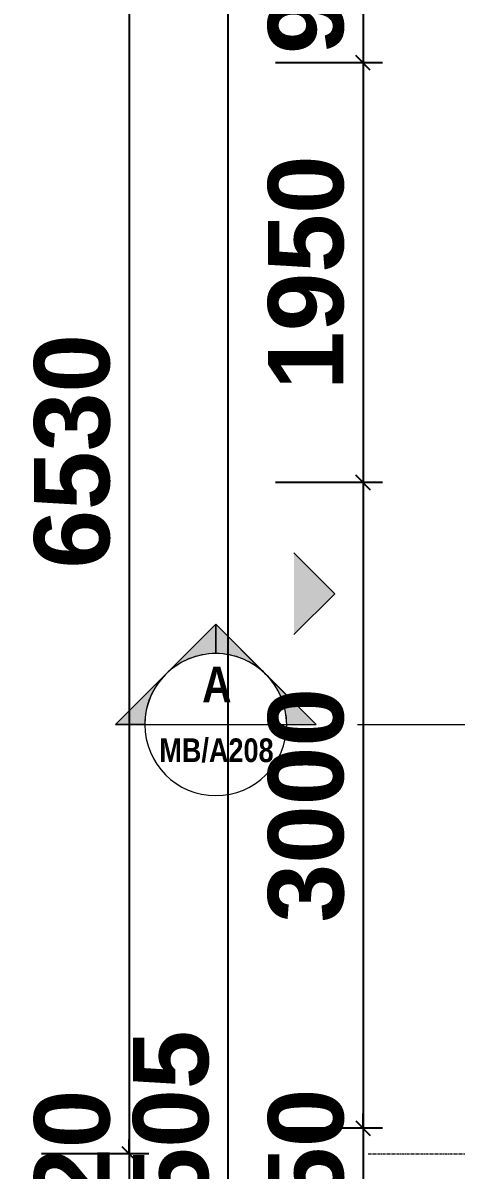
# Model space of a CAD drawing. Header units: inches. Extents: x 22 to 382261, y 22 to 371281.
# Drawn here: x 240339 to 242354, y 216417 to 221747 of the extents above; entities that cross this region are included whole.
import ezdxf

# ---------------------------------------------------------------- set-up
doc = ezdxf.new("R2010")
doc.units = ezdxf.units.IN
doc.header["$MEASUREMENT"] = 0
doc.linetypes.add('Grid Line 1_2_', pattern=[22.225, 12.7, -3.175, 3.175, -3.175])
for name, color, linetype, lineweight in [('A-ANNO-DIMS', 211, 'Continuous', 9), ('A-DETL-GENF', 92, 'Continuous', 9), ('A-DETL-THIN', 151, 'Continuous', 9), ('G-ANNO-SYMB', 111, 'Continuous', 9), ('S-GRID', 1, 'Continuous', 9)]:
    doc.layers.add(name, color=color, linetype=linetype, lineweight=lineweight)
doc.styles.add('Arial Narrow_B', font='ARIALNB.TTF', dxfattribs={"height": 255})
doc.styles.add('Arial Narrow_B_1', font='ARIALNB.TTF', dxfattribs={"height": 170})
doc.styles.add('Arial_B', font='arialbd.ttf', dxfattribs={"height": 350.793651})
doc.dimstyles.new('2', dxfattribs={"dimscale": 304.8, "dimtxt": 346.888196, "dimasz": 0.221354, "dimexe": 1.338583, "dimexo": 0.0625, "dimgap": 0.278871, "dimtad": 1, "dimdec": 0, "dimzin": 0, "dimdsep": 46, "dimtxsty": 'Arial_B', "dimblk1": 'OBLIQUE', "dimblk2": 'OBLIQUE', "dimsah": 1, "dimcen": 0.09, "dimdle": 0.557743, "dimazin": 0, "dimtfac": 1, "dimtdec": 4, "dimtix": 1, "dimtmove": 0, "dimatfit": 3, "dimfxl": 0.557743, "dimfxlon": 1, "dimtvp": 1, "dimtolj": 1, "dimtzin": 0, "dimarcsym": 2})

# ---------------------------------------------------------------- blocks, each defined once
blk = doc.blocks.new('Section - M_Section Head - Filled 2-912447-02-FIRST FLOOR DIM - PART B')
at = {"layer": 'G-ANNO-SYMB'}
h = blk.add_hatch(color=256, dxfattribs=at)
edge = h.paths.add_edge_path()
edge.add_line((-6, 4.243), (-6, 3))
edge.add_arc((-6, 0), 3, 90, 135)
edge.add_line((-8.121, 2.121), (-6, 4.243))
h = blk.add_hatch(color=256, dxfattribs=at)
edge = h.paths.add_edge_path()
edge.add_line((-6, 4.243), (-3.879, 2.121))
edge.add_arc((-6, 0), 3, 45, 90)
edge.add_line((-6, 3), (-6, 4.243))
h = blk.add_hatch(color=256, dxfattribs=at)
edge = h.paths.add_edge_path()
edge.add_line((-10.243, 0), (-8.121, 2.121))
edge.add_arc((-6, 0), 3, 135, 180)
edge.add_line((-9, 0), (-10.243, 0))
h = blk.add_hatch(color=256, dxfattribs=at)
edge = h.paths.add_edge_path()
edge.add_line((-1.757, 0), (-3, 0))
edge.add_arc((-6, 0), 3, 360, 405)
edge.add_line((-3.879, 2.121), (-1.757, 0))
for p, q in [((-6, 4.243), (-10.243, 0)), ((-6, 4.243), (-8.121, 2.121)), ((-6, 3), (-6, 4.243)), ((-6, 4.243), (-6, 3)), ((-3.879, 2.121), (-6, 4.243)), ((-6, 4.243), (-1.757, 0)), ((-8.121, 2.121), (-10.243, 0)), ((-1.757, 0), (-3.879, 2.121)), ((-10.243, 0), (-9, 0)), ((-3, 0), (-1.757, 0)), ((-9, 0), (-10.243, 0)), ((-3, 0), (-1.757, 0))]:
    blk.add_line(p, q, dxfattribs=at)
for start, end in [(360, 180), (90, 135), (45, 90), (135, 180), (360, 45), (180, 360)]:
    blk.add_arc((-6, 0), 3, start, end, dxfattribs=at)
blk = doc.blocks.new('_Oblique')
at = {"color": 0, "linetype": 'ByBlock', "lineweight": -2}
blk.add_line((-0.5, -0.5), (0.5, 0.5), dxfattribs=at)
blk = doc.blocks.new('*D4194')
at = {"layer": 'A-ANNO-DIMS', "color": 0, "lineweight": -2, "transparency": 16777216}
for p, q in [((241921.3, 222462.1), (241921.3, 222529.6)), ((242012.2, 222462.1), (241513.3, 222462.1)), ((241921.3, 222462.1), (241921.3, 221562.1)), ((242012.2, 221562.1), (241513.3, 221562.1)), ((241921.3, 221562.1), (241921.3, 221494.7))]:
    blk.add_line(p, q, dxfattribs=at)
at = {"layer": 'Defpoints', "color": 0, "transparency": 16777216}
for p in [(242031.3, 222462.1), (241921.3, 221562.1), (242031.3, 221562.1)]:
    blk.add_point(p, dxfattribs=at)
at = {"layer": 'A-ANNO-DIMS', "color": 0, "lineweight": -2, "transparency": 16777216, "xscale": 67.46874999999999, "yscale": 67.46874999999999, "zscale": 67.46874999999999}
for p, rotation in [((241921.3, 222462.1), 270), ((241921.3, 221562.1), 90)]:
    blk.add_blockref('_Oblique', p, dxfattribs=dict(at, rotation=rotation))
at = {"layer": 'A-ANNO-DIMS', "color": 0, "transparency": 16777216, "insert": (241657, 222012.1), "char_height": 350.79, "width": 615.654, "attachment_point": 5, "rotation": 90, "style": 'Arial_B'}
blk.add_mtext('\\A1;900', dxfattribs=at)
blk = doc.blocks.new('*D4195')
at = {"layer": 'A-ANNO-DIMS', "color": 0, "lineweight": -2, "transparency": 16777216}
for p, q in [((241921.3, 221732.1), (241921.3, 219442.1)), ((242012.2, 221562.1), (241513.3, 221562.1)), ((242012.2, 219612.1), (241513.3, 219612.1))]:
    blk.add_line(p, q, dxfattribs=at)
at = {"layer": 'Defpoints', "color": 0, "transparency": 16777216}
for p in [(242031.3, 221562.1), (241921.3, 219612.1), (242031.3, 219612.1)]:
    blk.add_point(p, dxfattribs=at)
at = {"layer": 'A-ANNO-DIMS', "color": 0, "lineweight": -2, "transparency": 16777216, "xscale": 67.46874999999999, "yscale": 67.46874999999999, "zscale": 67.46874999999999}
for p, rotation in [((241921.3, 221562.1), 90), ((241921.3, 219612.1), 270)]:
    blk.add_blockref('_Oblique', p, dxfattribs=dict(at, rotation=rotation))
at = {"layer": 'A-ANNO-DIMS', "color": 0, "transparency": 16777216, "insert": (241657, 220587.1), "char_height": 350.79, "width": 820.872, "attachment_point": 5, "rotation": 90, "style": 'Arial_B'}
blk.add_mtext('\\A1;1950', dxfattribs=at)
blk = doc.blocks.new('*D4196')
at = {"layer": 'A-ANNO-DIMS', "color": 0, "lineweight": -2, "transparency": 16777216}
for p, q in [((241921.3, 219782.1), (241921.3, 216442.1)), ((242012.2, 219612.1), (241513.3, 219612.1)), ((242012.2, 216612.1), (241513.3, 216612.1))]:
    blk.add_line(p, q, dxfattribs=at)
at = {"layer": 'Defpoints', "color": 0, "transparency": 16777216}
for p in [(242031.3, 219612.1), (241921.3, 216612.1), (242031.3, 216612.1)]:
    blk.add_point(p, dxfattribs=at)
at = {"layer": 'A-ANNO-DIMS', "color": 0, "lineweight": -2, "transparency": 16777216, "xscale": 67.46874999999999, "yscale": 67.46874999999999, "zscale": 67.46874999999999}
for p, rotation in [((241921.3, 219612.1), 90), ((241921.3, 216612.1), 270)]:
    blk.add_blockref('_Oblique', p, dxfattribs=dict(at, rotation=rotation))
at = {"layer": 'A-ANNO-DIMS', "color": 0, "transparency": 16777216, "insert": (241657.2, 218112.1), "char_height": 350.79, "width": 820.872, "attachment_point": 5, "rotation": 90, "style": 'Arial_B'}
blk.add_mtext('\\A1;3000', dxfattribs=at)
blk = doc.blocks.new('*D4197')
at = {"layer": 'A-ANNO-DIMS', "color": 0, "lineweight": -2, "transparency": 16777216}
for p, q in [((241921.3, 216612.1), (241921.3, 216679.6)), ((242012.2, 216612.1), (241513.3, 216612.1)), ((241921.3, 216612.1), (241921.3, 216162.1)), ((242012.2, 216162.1), (241513.3, 216162.1)), ((241921.3, 216162.1), (241921.3, 216094.7))]:
    blk.add_line(p, q, dxfattribs=at)
at = {"layer": 'Defpoints', "color": 0, "transparency": 16777216}
for p in [(242031.3, 216612.1), (241921.3, 216162.1), (242031.3, 216162.1)]:
    blk.add_point(p, dxfattribs=at)
at = {"layer": 'A-ANNO-DIMS', "color": 0, "lineweight": -2, "transparency": 16777216, "xscale": 67.46874999999999, "yscale": 67.46874999999999, "zscale": 67.46874999999999}
for p, rotation in [((241921.3, 216612.1), 270), ((241921.3, 216162.1), 90)]:
    blk.add_blockref('_Oblique', p, dxfattribs=dict(at, rotation=rotation))
at = {"layer": 'A-ANNO-DIMS', "color": 0, "transparency": 16777216, "insert": (241657.2, 216387.1), "char_height": 350.79, "width": 615.654, "attachment_point": 5, "rotation": 90, "style": 'Arial_B'}
blk.add_mtext('\\A1;450', dxfattribs=at)
blk = doc.blocks.new('*D4200')
at = {"layer": 'A-ANNO-DIMS', "color": 0, "lineweight": -2, "transparency": 16777216}
for p, q in [((241293.2, 209462.1), (241293.2, 223307.1)), ((241384.1, 223137.1), (240885.2, 223137.1)), ((241384.1, 209632.1), (240885.2, 209632.1))]:
    blk.add_line(p, q, dxfattribs=at)
at = {"layer": 'Defpoints', "color": 0, "transparency": 16777216}
for p in [(241293.2, 223137.1), (241403.2, 223137.1), (241403.2, 209632.1)]:
    blk.add_point(p, dxfattribs=at)
at = {"layer": 'A-ANNO-DIMS', "color": 0, "lineweight": -2, "transparency": 16777216, "xscale": 67.46874999999999, "yscale": 67.46874999999999, "zscale": 67.46874999999999}
for p, rotation in [((241293.2, 223137.1), 90), ((241293.2, 209632.1), 270)]:
    blk.add_blockref('_Oblique', p, dxfattribs=dict(at, rotation=rotation))
at = {"layer": 'A-ANNO-DIMS', "color": 0, "transparency": 16777216, "insert": (241029.1, 216384.6), "char_height": 350.79, "width": 1026.089, "attachment_point": 5, "rotation": 90, "style": 'Arial_B'}
blk.add_mtext('\\A1;13505', dxfattribs=at)
blk = doc.blocks.new('*D4201')
at = {"layer": 'A-ANNO-DIMS', "color": 0, "lineweight": -2, "transparency": 16777216}
for p, q in [((240833, 223192.1), (240833, 216322.1)), ((240923.9, 223022.1), (240425, 223022.1)), ((240923.9, 216492.1), (240425, 216492.1))]:
    blk.add_line(p, q, dxfattribs=at)
at = {"layer": 'Defpoints', "color": 0, "transparency": 16777216}
for p in [(240943, 223022.1), (240833, 216492.1), (240943, 216492.1)]:
    blk.add_point(p, dxfattribs=at)
at = {"layer": 'A-ANNO-DIMS', "color": 0, "lineweight": -2, "transparency": 16777216, "xscale": 67.46874999999999, "yscale": 67.46874999999999, "zscale": 67.46874999999999}
for p, rotation in [((240833, 223022.1), 90), ((240833, 216492.1), 270)]:
    blk.add_blockref('_Oblique', p, dxfattribs=dict(at, rotation=rotation))
at = {"layer": 'A-ANNO-DIMS', "color": 0, "transparency": 16777216, "insert": (240568.9, 219757.1), "char_height": 350.79, "width": 820.872, "attachment_point": 5, "rotation": 90, "style": 'Arial_B'}
blk.add_mtext('\\A1;6530', dxfattribs=at)
blk = doc.blocks.new('*D4202')
at = {"layer": 'A-ANNO-DIMS', "color": 0, "lineweight": -2, "transparency": 16777216}
for p, q in [((240833, 216492.1), (240833, 216559.6)), ((240923.9, 216492.1), (240425, 216492.1)), ((240833, 216492.1), (240833, 216272.1)), ((240923.9, 216272.1), (240425, 216272.1)), ((240833, 216272.1), (240833, 216204.7))]:
    blk.add_line(p, q, dxfattribs=at)
at = {"layer": 'Defpoints', "color": 0, "transparency": 16777216}
for p in [(240943, 216492.1), (240833, 216272.1), (240943, 216272.1)]:
    blk.add_point(p, dxfattribs=at)
at = {"layer": 'A-ANNO-DIMS', "color": 0, "lineweight": -2, "transparency": 16777216, "xscale": 67.46874999999999, "yscale": 67.46874999999999, "zscale": 67.46874999999999}
for p, rotation in [((240833, 216492.1), 270), ((240833, 216272.1), 90)]:
    blk.add_blockref('_Oblique', p, dxfattribs=dict(at, rotation=rotation))
at = {"layer": 'A-ANNO-DIMS', "color": 0, "transparency": 16777216, "insert": (240568.9, 216382.1), "char_height": 350.79, "width": 615.654, "attachment_point": 5, "rotation": 90, "style": 'Arial_B'}
blk.add_mtext('\\A1;220', dxfattribs=at)
blk = doc.blocks.new('*D4203')
at = {"layer": 'A-ANNO-DIMS', "color": 0, "lineweight": -2, "transparency": 16777216}
for p, q in [((240833, 216442.1), (240833, 209572.1)), ((240923.9, 216272.1), (240425, 216272.1)), ((240923.9, 209742.1), (240425, 209742.1))]:
    blk.add_line(p, q, dxfattribs=at)
at = {"layer": 'Defpoints', "color": 0, "transparency": 16777216}
for p in [(240943, 216272.1), (240833, 209742.1), (240943, 209742.1)]:
    blk.add_point(p, dxfattribs=at)
at = {"layer": 'A-ANNO-DIMS', "color": 0, "lineweight": -2, "transparency": 16777216, "xscale": 67.46874999999999, "yscale": 67.46874999999999, "zscale": 67.46874999999999}
for p, rotation in [((240833, 216272.1), 90), ((240833, 209742.1), 270)]:
    blk.add_blockref('_Oblique', p, dxfattribs=dict(at, rotation=rotation))
at = {"layer": 'A-ANNO-DIMS', "color": 0, "transparency": 16777216, "insert": (240568.9, 213007.1), "char_height": 350.79, "width": 820.872, "attachment_point": 5, "rotation": 90, "style": 'Arial_B'}
blk.add_mtext('\\A1;6530', dxfattribs=at)

msp = doc.modelspace()

# ---------------------------------------------------------------- hatches: boundary and pattern name
at = {"layer": 'A-DETL-GENF'}
msp.add_hatch(color=7, dxfattribs=at).paths.add_polyline_path([(241599.5, 218905.3), (241789.4, 219095.2), (241599.5, 219285.2)])

# ---------------------------------------------------------------- linework, layer by layer
at = {"layer": 'A-DETL-THIN'}
for p, q in [((241789.4, 219095.2), (241599.5, 219285.2)), ((241599.5, 218905.3), (241789.4, 219095.2))]:
    msp.add_line(p, q, dxfattribs=at)
at = {"layer": 'G-ANNO-SYMB'}
for p, q in [((240906, 218487.1), (241566, 218487.1)), ((241896, 218487.1), (278895.1, 218487.1))]:
    msp.add_line(p, q, dxfattribs=at)
at = {"layer": 'S-GRID', "linetype": 'Grid Line 1_2_'}
msp.add_line((241945.3, 216492.1), (279511.2, 216492.1), dxfattribs=at)

# ---------------------------------------------------------------- block references
at = {"layer": 'G-ANNO-SYMB', "xscale": 110, "yscale": 110, "zscale": 110}
msp.add_blockref('Section - M_Section Head - Filled 2-912447-02-FIRST FLOOR DIM - PART B', (241896, 218487.1), dxfattribs=at)

# ---------------------------------------------------------------- texts
at = {"layer": 'G-ANNO-SYMB', "attachment_point": 1}
for s, insert, char_height, width, style in [('\\fArial Narrow|b1|i0|c0|p34|;A', (241172.8, 218756.2), 165, 167.553, 'Arial Narrow_B'), ('MB/A208', (240973.2, 218422.8), 110, 652.574, 'Arial Narrow_B_1')]:
    msp.add_mtext(s, dxfattribs=dict(at, insert=insert, char_height=char_height, width=width, style=style))

# ---------------------------------------------------------------- dimensions: what is measured, and where the dimension line sits
at = {"layer": 'A-ANNO-DIMS'}
for base, p1, p2, override, picture, middle in [((241293.2, 223137.1), (241403.2, 209632.1), (241403.2, 223137.1), {"dimpost": '<>', "dimfxl": 13505}, '*D4200', (241029.1, 216384.6)), ((240833, 216492.1), (240943, 223022.1), (240943, 216492.1), {"dimpost": '<>', "dimfxl": 6530}, '*D4201', (240568.9, 219757.1)), ((241921.3, 221562.1), (242031.3, 222462.1), (242031.3, 221562.1), {"dimpost": '<>', "dimfxl": 900}, '*D4194', (241657, 222012.1)), ((241921.3, 219612.1), (242031.3, 221562.1), (242031.3, 219612.1), {"dimpost": '<>', "dimfxl": 1950}, '*D4195', (241657, 220587.1)), ((241921.3, 216612.1), (242031.3, 219612.1), (242031.3, 216612.1), {"dimpost": '<>', "dimfxl": 3000}, '*D4196', (241657.2, 218112.1)), ((240833, 216272.1), (240943, 216492.1), (240943, 216272.1), {"dimpost": '<>', "dimfxl": 220}, '*D4202', (240568.9, 216382.1)), ((241921.3, 216162.1), (242031.3, 216612.1), (242031.3, 216162.1), {"dimpost": '<>', "dimfxl": 450}, '*D4197', (241657.2, 216387.1)), ((240833, 209742.1), (240943, 216272.1), (240943, 209742.1), {"dimpost": '<>', "dimfxl": 6530}, '*D4203', (240568.9, 213007.1))]:
    dim = msp.add_linear_dim(base=base, p1=p1, p2=p2, angle=90, dimstyle='2', override=override, dxfattribs=at)
    dim.commit()
    dim.dimension.update_dxf_attribs({"geometry": picture, "text_midpoint": middle})

doc.saveas('drawing.dxf')
